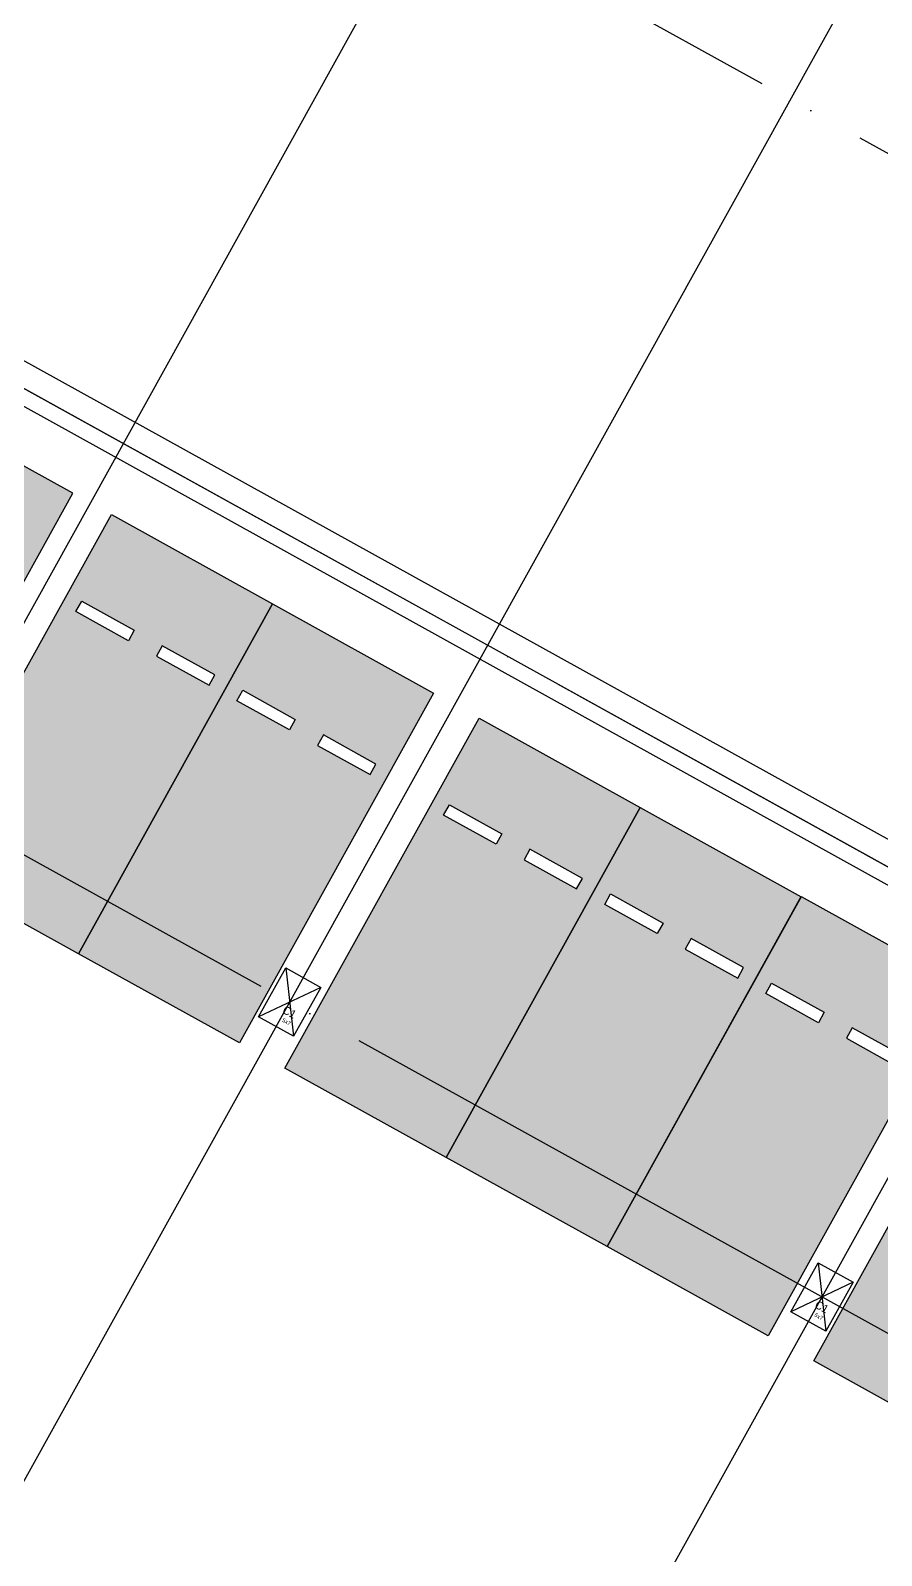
# Model space of a CAD drawing. Header units: millimetres. Extents: x -21000 to 567700, y 435000 to 850800.
# Drawn here: x 296108 to 306734, y 676239 to 695299 of the extents above; entities that cross this region are included whole.
import ezdxf
from ezdxf.xclip import XClip

# ---------------------------------------------------------------- set-up
doc = ezdxf.new("R2010")
doc.units = ezdxf.units.MM
doc.header["$LTSCALE"] = 700
doc.header["$XCLIPFRAME"] = 2
doc.linetypes.add('AB_Pbase$0$주차장기둥$0$CEN', pattern=[62, 60, -1, 0, -1])
doc.layers.get('0').update_dxf_attribs({"color": 2})
for name, color, linetype in [('AB_Pbase$0$FIN', 6, 'Continuous'), ('AB_Pbase$0$WAL', 3, 'Continuous'), ('AB_Pbase$0$주차-sol', 254, 'Continuous'), ('AB_Pbase$0$주차-일반', 9, 'Continuous'), ('AB_Pbase$0$주차장기둥$0$CEN_P', 244, 'AB_Pbase$0$주차장기둥$0$CEN')]:
    doc.layers.add(name, color=color, linetype=linetype)
doc.layers.add('AB_Pbase$0$주차장기둥$0$DEFPOINT', color=247, linetype='Continuous', plot=False)
doc.styles.add('AB_Pbase$0$주차장기둥$0$맑은 고딕', font='')
doc.styles.get('AB_Pbase$0$주차장기둥$0$맑은 고딕').set_extended_font_data('Dotum')

# ---------------------------------------------------------------- blocks, each defined once
blk = doc.blocks.new('AB_Pbase$0$AB_Pbase_지하1층_골조')
for p, q in [((321727, 676922), (289142, 694984)), ((321844, 676514), (289064, 694684))]:
    blk.add_line(p, q)
blk = doc.blocks.new('AB_Pbase$0$주차장기둥$0$cen 2bl 지하')
at = {"layer": 'AB_Pbase$0$주차장기둥$0$CEN_P', "color": 5}
for p, q in [((-52186, 128902), (-52186, 259408)), ((-46986, 107083), (-46986, 259389)), ((-39386, 65032), (-39386, 259361)), ((-132796, 183783), (3835, 183783)), ((-132796, 175983), (13814, 175983)), ((-132796, 170883), (119274, 170883))]:
    blk.add_line(p, q, dxfattribs=at)
blk = doc.blocks.new('AB_Pbase$0$주차장기둥$0$p기둥 5x7')
blk.add_lwpolyline([(-250, 350), (250, 350), (250, -350), (-250, -350)], close=True)
at = {"layer": 'AB_Pbase$0$주차장기둥$0$DEFPOINT'}
for p, q in [((250, 350), (-250, -350)), ((-250, 350), (250, -350))]:
    blk.add_line(p, q, dxfattribs=at)
at = {"layer": 'AB_Pbase$0$주차장기둥$0$DEFPOINT', "color": 6, "style": 'AB_Pbase$0$주차장기둥$0$맑은 고딕'}
for s, height, p in [('C1', 100, (-24, -160)), ('5x7', 50, (29, -259))]:
    blk.add_text(s, height=height, rotation=0, dxfattribs=at).set_placement(p)
blk = doc.blocks.new('AB_Pbase$0$주차장기둥')
for name, p, rotation in [('AB_Pbase$0$주차장기둥$0$cen 2bl 지하', (36992, -11667), 1.99999810188403), ('AB_Pbase$0$주차장기둥$0$p기둥 5x7', (-8334, 157738), 1.999998101883419), ('AB_Pbase$0$주차장기둥$0$p기둥 5x7', (-15929, 157472), 1.999998101883419)]:
    blk.add_blockref(name, p, dxfattribs=dict(rotation=rotation))
blk = doc.blocks.new('AB_Pbase$0$주차일반')
at = {"layer": 'AB_Pbase$0$주차-sol'}
h = blk.add_hatch(color=254, dxfattribs=at)
h.dxf.hatch_style = 1
h.paths.add_polyline_path([(0, 0), (-2300, 0), (-2300, -5000), (0, -5000)])
h.paths.add_polyline_path([(-200, -3725), (-200, -3875), (-950, -3875), (-950, -3725)], flags=16)
h.paths.add_polyline_path([(-1350, -3725), (-1350, -3875), (-2100, -3875), (-2100, -3725)], flags=16)
at = {"layer": 'AB_Pbase$0$주차-일반', "color": 6}
for points in [[(0, 0), (0, -5000), (-2300, -5000), (-2300, 0)], [(-1350, -3875), (-1350, -3725), (-2100, -3725), (-2100, -3875)], [(-950, -3875), (-950, -3725), (-200, -3725), (-200, -3875)]]:
    blk.add_lwpolyline(points, close=True, dxfattribs=at)
blk = doc.blocks.new('AB_Pbase$0$pppaaa_1_1')
at = {"layer": 'AB_Pbase$0$주차-일반', "extrusion": (0, 0, -1), "zscale": -1, "rotation": 209.0000048643371}
blk.add_blockref('AB_Pbase$0$주차일반', (-294213, 685142), dxfattribs=at)
at = {"layer": 'AB_Pbase$0$주차-일반', "rotation": 150.9999952768423}
for p in [(294694, 684875), (296705, 683760), (299285, 682330), (301297, 681215), (303309, 680100), (305889, 678670)]:
    blk.add_blockref('AB_Pbase$0$주차일반', p, dxfattribs=at)
blk = doc.blocks.new('AB_Pbase')
at = {"layer": 'AB_Pbase$0$FIN'}
blk.add_line((321922, 676242), (290042, 693914), dxfattribs=at)
for name, p, rotation in [('AB_Pbase$0$AB_Pbase_지하1층_골조', (0, 0), 359.9999999999999), ('AB_Pbase$0$주차장기둥', (231893, 539971), 329.0000000345588)]:
    blk.add_blockref(name, p, dxfattribs=dict(rotation=rotation))
at = {"layer": 'AB_Pbase$0$WAL'}
ref = blk.add_blockref('AB_Pbase$0$pppaaa_1_1', (0, 0), dxfattribs=dict(at, rotation=359.9999999999999))
XClip(ref).set_block_clipping_path([(-396188.9384898804, 0.0133324571), (493845.7278262604, 839949.4046300659)])

msp = doc.modelspace()

# ---------------------------------------------------------------- block references
ref = msp.add_blockref('AB_Pbase', (0, 0))
XClip(ref).set_block_clipping_path([(-0.000000015, 445500.0000000148), (493845.7187941075, 839949.3912975936)])

doc.saveas('drawing.dxf')
